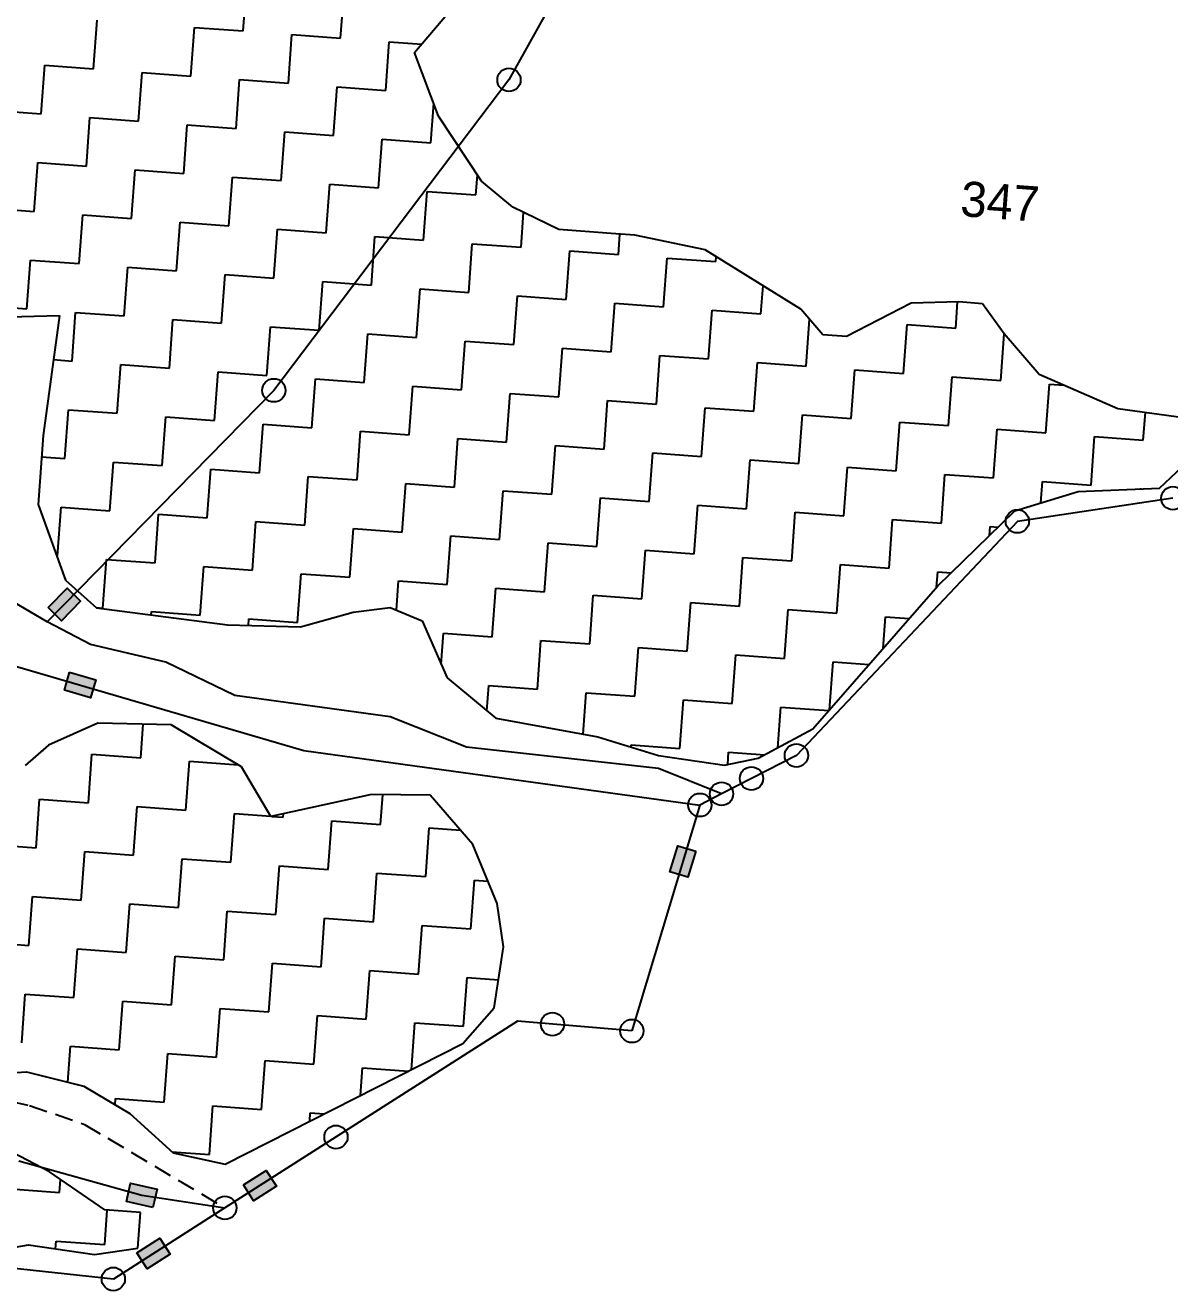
# Model space of a CAD drawing. Header units: metres. Extents: x 318079 to 324759, y 1863980 to 1868406.
# Drawn here: x 323716.6 to 324032.2, y 1866242.5 to 1866591.5 of the extents above; entities that cross this region are included whole.
import ezdxf

# ---------------------------------------------------------------- set-up
doc = ezdxf.new("R2010")
doc.units = ezdxf.units.M
doc.linetypes.add('DASHED', pattern=[0.75, 0.5, -0.25])
for name, color, linetype in [('LINE_FOOTPATH', 1, 'DASHED'), ('POLY_HATCH', 12, 'Continuous'), ('POLY_PARCEL', 6, 'Continuous'), ('POLY_WATER', 4, 'Continuous'), ('TEXT_PARCEL', 7, 'Continuous'), ('V_BOUND_LINE', 7, 'Continuous')]:
    doc.layers.add(name, color=color, linetype=linetype)
doc.styles.add('TEXT_MAP', font='')
doc.styles.get('TEXT_MAP').set_extended_font_data('Kruti Dev 050')

msp = doc.modelspace()

# ---------------------------------------------------------------- hatches: boundary and pattern name
for points in [[(323731.77, 1866432.63), (323728.06, 1866436.25), (323722.81, 1866430.9), (323726.52, 1866427.27)], [(323734.51, 1866405.99), (323735.97, 1866410.97), (323728.78, 1866413.08), (323727.32, 1866408.1)], [(323894.36, 1866357.99), (323899.32, 1866356.49), (323901.48, 1866363.67), (323896.51, 1866365.17)], [(323785.8, 1866271.27), (323783.01, 1866275.64), (323776.69, 1866271.61), (323779.48, 1866267.24)], [(323745.57, 1866272.13), (323744.42, 1866267.07), (323751.73, 1866265.4), (323752.88, 1866270.46)], [(323756.46, 1866252.55), (323753.67, 1866256.93), (323747.35, 1866252.89), (323750.14, 1866248.52)]]:
    msp.add_hatch(color=256).paths.add_polyline_path(points)

# ---------------------------------------------------------------- linework, layer by layer
for points in [[(323722.81, 1866430.9), (323728.06, 1866436.25), (323731.77, 1866432.63), (323726.52, 1866427.27)], [(323728.78, 1866413.08), (323735.97, 1866410.97), (323734.51, 1866405.99), (323727.32, 1866408.1)], [(323901.48, 1866363.67), (323899.32, 1866356.49), (323894.36, 1866357.99), (323896.51, 1866365.17)], [(323776.69, 1866271.61), (323783.01, 1866275.64), (323785.8, 1866271.27), (323779.48, 1866267.24)], [(323751.73, 1866265.4), (323744.42, 1866267.07), (323745.57, 1866272.13), (323752.88, 1866270.46)], [(323747.35, 1866252.89), (323753.67, 1866256.93), (323756.46, 1866252.55), (323750.14, 1866248.52)]]:
    msp.add_lwpolyline(points, close=True)
for centre in [(323849.96, 1866576.47), (323785.1, 1866490.82), (324033.08, 1866461.05), (323990.18, 1866454.68), (323929.23, 1866390.11), (323916.84, 1866383.75), (323908.59, 1866379.51), (323902.61, 1866376.43), (323861.94, 1866315.98), (323883.87, 1866314.09), (323802.24, 1866284.83), (323771.6, 1866265.29), (323740.83, 1866245.66)]:
    msp.add_circle(centre, 3.21)
at = {"layer": 'LINE_FOOTPATH', "ltscale": 10}
for p, q in [((323602.74, 1866319.81), (323717.75, 1866293.55)), ((323717.75, 1866293.55), (323732.9, 1866288.32)), ((323732.9, 1866288.32), (323771.6, 1866265.29))]:
    msp.add_line(p, q, dxfattribs=at)
at = {"layer": 'POLY_HATCH', "linetype": 'Continuous', "ltscale": 10}
for p, q in [((323776.66, 1866589.96), (323777.65, 1866603.39)), ((323803.52, 1866587.98), (323804.51, 1866601.41)), ((323735.37, 1866579.5), (323736.36, 1866592.93)), ((323762.23, 1866577.52), (323763.22, 1866590.95)), ((323763.22, 1866590.95), (323776.66, 1866589.96)), ((323789.1, 1866575.54), (323790.09, 1866588.97)), ((323790.09, 1866588.97), (323803.52, 1866587.98)), ((323815.96, 1866573.56), (323816.95, 1866586.99)), ((323816.95, 1866586.99), (323825.89, 1866586.33)), ((323720.95, 1866567.06), (323721.94, 1866580.49)), ((323721.94, 1866580.49), (323735.37, 1866579.5)), ((323747.81, 1866565.08), (323748.8, 1866578.51)), ((323748.8, 1866578.51), (323762.23, 1866577.52)), ((323774.67, 1866563.1), (323775.67, 1866576.53)), ((323775.67, 1866576.53), (323789.1, 1866575.54)), ((323801.54, 1866561.12), (323802.53, 1866574.55)), ((323802.53, 1866574.55), (323815.96, 1866573.56)), ((323828.4, 1866559.14), (323829.2, 1866570)), ((323707.51, 1866568.05), (323720.95, 1866567.06)), ((323733.39, 1866552.64), (323734.38, 1866566.07)), ((323734.38, 1866566.07), (323747.81, 1866565.08)), ((323760.25, 1866550.66), (323761.24, 1866564.09)), ((323761.24, 1866564.09), (323774.67, 1866563.1)), ((323787.12, 1866548.68), (323788.11, 1866562.11)), ((323788.11, 1866562.11), (323801.54, 1866561.12)), ((323813.98, 1866546.69), (323814.97, 1866560.13)), ((323814.97, 1866560.13), (323828.4, 1866559.14)), ((323718.97, 1866540.2), (323719.96, 1866553.63)), ((323719.96, 1866553.63), (323733.39, 1866552.64)), ((323745.83, 1866538.21), (323746.82, 1866551.65)), ((323746.82, 1866551.65), (323760.25, 1866550.66)), ((323772.69, 1866536.23), (323773.68, 1866549.67)), ((323773.68, 1866549.67), (323787.12, 1866548.68)), ((323840.84, 1866544.71), (323841.25, 1866550.22)), ((323799.56, 1866534.25), (323800.55, 1866547.69)), ((323800.55, 1866547.69), (323813.98, 1866546.69)), ((323826.42, 1866532.27), (323827.41, 1866545.7)), ((323827.41, 1866545.7), (323840.84, 1866544.71)), ((323705.53, 1866541.19), (323718.97, 1866540.2)), ((323731.41, 1866525.77), (323732.4, 1866539.21)), ((323732.4, 1866539.21), (323745.83, 1866538.21)), ((323853.29, 1866530.29), (323853.99, 1866539.89)), ((323758.27, 1866523.79), (323759.26, 1866537.22)), ((323759.26, 1866537.22), (323772.69, 1866536.23)), ((323785.14, 1866521.81), (323786.13, 1866535.24)), ((323786.13, 1866535.24), (323799.56, 1866534.25)), ((323812, 1866519.83), (323812.99, 1866533.26)), ((323812.99, 1866533.26), (323826.42, 1866532.27)), ((323838.86, 1866517.85), (323839.85, 1866531.28)), ((323839.85, 1866531.28), (323853.29, 1866530.29)), ((323880.15, 1866528.31), (323880.56, 1866533.91)), ((323865.73, 1866515.87), (323866.72, 1866529.3)), ((323866.72, 1866529.3), (323880.15, 1866528.31)), ((323716.98, 1866513.33), (323717.98, 1866526.76)), ((323717.98, 1866526.76), (323731.41, 1866525.77)), ((323743.85, 1866511.35), (323744.84, 1866524.78)), ((323744.84, 1866524.78), (323758.27, 1866523.79)), ((323892.59, 1866513.89), (323893.58, 1866527.32)), ((323893.58, 1866527.32), (323907.01, 1866526.33)), ((323907.01, 1866526.33), (323907.11, 1866527.66)), ((323770.71, 1866509.37), (323771.7, 1866522.8)), ((323771.7, 1866522.8), (323785.14, 1866521.81)), ((323797.58, 1866507.39), (323798.57, 1866520.82)), ((323798.57, 1866520.82), (323812, 1866519.83)), ((323824.44, 1866505.41), (323825.43, 1866518.84)), ((323825.43, 1866518.84), (323838.86, 1866517.85)), ((323919.46, 1866511.91), (323920.03, 1866519.65)), ((323703.55, 1866514.32), (323716.98, 1866513.33)), ((323851.31, 1866503.43), (323852.3, 1866516.86)), ((323852.3, 1866516.86), (323865.73, 1866515.87)), ((323878.17, 1866501.45), (323879.16, 1866514.88)), ((323879.16, 1866514.88), (323892.59, 1866513.89)), ((323973.18, 1866507.94), (323973.72, 1866515.2)), ((323729.43, 1866498.91), (323730.42, 1866512.34)), ((323730.42, 1866512.34), (323743.85, 1866511.35)), ((323756.29, 1866496.93), (323757.28, 1866510.36)), ((323757.28, 1866510.36), (323770.71, 1866509.37)), ((323905.03, 1866499.47), (323906.02, 1866512.9)), ((323906.02, 1866512.9), (323919.46, 1866511.91)), ((323931.9, 1866497.48), (323932.85, 1866510.42)), ((323783.15, 1866494.95), (323784.15, 1866508.38)), ((323784.15, 1866508.38), (323797.58, 1866507.39)), ((323958.76, 1866495.5), (323959.75, 1866508.94)), ((323959.75, 1866508.94), (323973.18, 1866507.94)), ((323810.02, 1866492.97), (323811.01, 1866506.4)), ((323811.01, 1866506.4), (323824.44, 1866505.41)), ((323836.88, 1866490.99), (323837.87, 1866504.42)), ((323837.87, 1866504.42), (323851.31, 1866503.43)), ((323985.63, 1866493.52), (323986.57, 1866506.35)), ((323863.75, 1866489), (323864.74, 1866502.44)), ((323864.74, 1866502.44), (323878.17, 1866501.45)), ((323890.61, 1866487.02), (323891.6, 1866500.46)), ((323891.6, 1866500.46), (323905.03, 1866499.47)), ((323724.29, 1866499.29), (323729.43, 1866498.91)), ((323741.87, 1866484.49), (323742.86, 1866497.92)), ((323742.86, 1866497.92), (323756.29, 1866496.93)), ((323917.47, 1866485.04), (323918.47, 1866498.47)), ((323918.47, 1866498.47), (323931.9, 1866497.48)), ((323944.34, 1866483.06), (323945.33, 1866496.49)), ((323945.33, 1866496.49), (323958.76, 1866495.5)), ((323768.73, 1866482.51), (323769.72, 1866495.94)), ((323769.72, 1866495.94), (323783.15, 1866494.95)), ((323795.6, 1866480.52), (323796.59, 1866493.96)), ((323796.59, 1866493.96), (323810.02, 1866492.97)), ((323971.2, 1866481.08), (323972.19, 1866494.51)), ((323972.19, 1866494.51), (323985.63, 1866493.52)), ((323822.46, 1866478.54), (323823.45, 1866491.98)), ((323823.45, 1866491.98), (323836.88, 1866490.99)), ((323849.32, 1866476.56), (323850.31, 1866489.99)), ((323850.31, 1866489.99), (323863.75, 1866489)), ((323998.07, 1866479.1), (323999.06, 1866492.53)), ((323999.06, 1866492.53), (324002.96, 1866492.24)), ((323876.19, 1866474.58), (323877.18, 1866488.01)), ((323877.18, 1866488.01), (323890.61, 1866487.02)), ((323903.05, 1866472.6), (323904.04, 1866486.03)), ((323904.04, 1866486.03), (323917.47, 1866485.04)), ((323727.45, 1866472.05), (323728.44, 1866485.48)), ((323728.44, 1866485.48), (323741.87, 1866484.49)), ((323754.31, 1866470.06), (323755.3, 1866483.5)), ((323755.3, 1866483.5), (323768.73, 1866482.51)), ((323929.92, 1866470.62), (323930.91, 1866484.05)), ((323930.91, 1866484.05), (323944.34, 1866483.06)), ((324024.93, 1866477.12), (324025.49, 1866484.68)), ((323781.17, 1866468.08), (323782.16, 1866481.52)), ((323782.16, 1866481.52), (323795.6, 1866480.52)), ((323808.04, 1866466.1), (323809.03, 1866479.53)), ((323809.03, 1866479.53), (323822.46, 1866478.54)), ((323956.78, 1866468.64), (323957.77, 1866482.07)), ((323957.77, 1866482.07), (323971.2, 1866481.08)), ((323983.64, 1866466.66), (323984.64, 1866480.09)), ((323984.64, 1866480.09), (323998.07, 1866479.1)), ((323834.9, 1866464.12), (323835.89, 1866477.55)), ((323835.89, 1866477.55), (323849.32, 1866476.56)), ((323861.77, 1866462.14), (323862.76, 1866475.57)), ((323862.76, 1866475.57), (323876.19, 1866474.58)), ((324010.51, 1866464.68), (324011.5, 1866478.11)), ((324011.5, 1866478.11), (324024.93, 1866477.12)), ((323721.04, 1866472.52), (323727.45, 1866472.05)), ((323888.63, 1866460.16), (323889.62, 1866473.59)), ((323889.62, 1866473.59), (323903.05, 1866472.6)), ((323739.89, 1866457.62), (323740.88, 1866471.05)), ((323740.88, 1866471.05), (323754.31, 1866470.06)), ((323766.75, 1866455.64), (323767.74, 1866469.07)), ((323767.74, 1866469.07), (323781.17, 1866468.08)), ((323915.49, 1866458.18), (323916.48, 1866471.61)), ((323916.48, 1866471.61), (323929.92, 1866470.62)), ((323942.36, 1866456.2), (323943.35, 1866469.63)), ((323943.35, 1866469.63), (323956.78, 1866468.64)), ((323793.62, 1866453.66), (323794.61, 1866467.09)), ((323794.61, 1866467.09), (323808.04, 1866466.1)), ((323820.48, 1866451.68), (323821.47, 1866465.11)), ((323821.47, 1866465.11), (323834.9, 1866464.12)), ((323969.22, 1866454.22), (323970.21, 1866467.65)), ((323970.21, 1866467.65), (323983.64, 1866466.66)), ((323996.64, 1866459.78), (323997.08, 1866465.67)), ((323997.08, 1866465.67), (324010.51, 1866464.68)), ((323847.34, 1866449.7), (323848.33, 1866463.13)), ((323848.33, 1866463.13), (323861.77, 1866462.14)), ((324023.94, 1866463.69), (324024.42, 1866463.65)), ((324023.94, 1866463.63), (324023.94, 1866463.69)), ((323725.46, 1866445.18), (323726.45, 1866458.61)), ((323726.45, 1866458.61), (323739.89, 1866457.62)), ((323874.21, 1866447.72), (323875.2, 1866461.15)), ((323875.2, 1866461.15), (323888.63, 1866460.16)), ((323901.07, 1866445.74), (323902.06, 1866459.17)), ((323902.06, 1866459.17), (323915.49, 1866458.18)), ((323752.33, 1866443.2), (323753.32, 1866456.63)), ((323753.32, 1866456.63), (323766.75, 1866455.64)), ((323779.19, 1866441.22), (323780.18, 1866454.65)), ((323780.18, 1866454.65), (323793.62, 1866453.66)), ((323927.94, 1866443.76), (323928.93, 1866457.19)), ((323928.93, 1866457.19), (323942.36, 1866456.2)), ((323954.8, 1866441.78), (323955.79, 1866455.21)), ((323955.79, 1866455.21), (323969.22, 1866454.22)), ((323806.06, 1866439.24), (323807.05, 1866452.67)), ((323807.05, 1866452.67), (323820.48, 1866451.68)), ((323982.47, 1866450.76), (323982.65, 1866453.23)), ((323982.65, 1866453.23), (323984.83, 1866453.07)), ((323832.92, 1866437.26), (323833.91, 1866450.69)), ((323833.91, 1866450.69), (323847.34, 1866449.7)), ((323859.78, 1866435.28), (323860.78, 1866448.71)), ((323860.78, 1866448.71), (323874.21, 1866447.72)), ((323725.2, 1866445.2), (323725.46, 1866445.18)), ((323737.91, 1866430.76), (323738.9, 1866444.19)), ((323738.9, 1866444.19), (323752.33, 1866443.2)), ((323886.65, 1866433.3), (323887.64, 1866446.73)), ((323887.64, 1866446.73), (323901.07, 1866445.74)), ((323913.51, 1866431.31), (323914.5, 1866444.75)), ((323914.5, 1866444.75), (323927.94, 1866443.76)), ((323764.77, 1866428.78), (323765.76, 1866442.21)), ((323765.76, 1866442.21), (323779.19, 1866441.22)), ((323940.38, 1866429.33), (323941.37, 1866442.77)), ((323941.37, 1866442.77), (323954.8, 1866441.78)), ((323967.92, 1866436.5), (323968.23, 1866440.78)), ((323968.23, 1866440.78), (323971.97, 1866440.51)), ((323791.63, 1866426.8), (323792.62, 1866440.23)), ((323792.62, 1866440.23), (323806.06, 1866439.24)), ((323818.89, 1866430.16), (323819.49, 1866438.25)), ((323819.49, 1866438.25), (323832.92, 1866437.26)), ((323845.36, 1866422.83), (323846.35, 1866436.27)), ((323846.35, 1866436.27), (323859.78, 1866435.28)), ((323872.23, 1866420.85), (323873.22, 1866434.29)), ((323873.22, 1866434.29), (323886.65, 1866433.3)), ((323736.06, 1866430.89), (323737.91, 1866430.76)), ((323899.09, 1866418.87), (323900.08, 1866432.3)), ((323900.08, 1866432.3), (323913.51, 1866431.31)), ((323925.95, 1866416.89), (323926.95, 1866430.32)), ((323926.95, 1866430.32), (323940.38, 1866429.33)), ((323751.27, 1866428.83), (323751.34, 1866429.77)), ((323751.34, 1866429.77), (323764.77, 1866428.78)), ((323778.07, 1866425.96), (323778.2, 1866427.79)), ((323778.2, 1866427.79), (323791.63, 1866426.8)), ((323953.17, 1866419.61), (323953.81, 1866428.34)), ((323953.81, 1866428.34), (323960.37, 1866427.86)), ((323831.3, 1866415.24), (323831.93, 1866423.83)), ((323831.93, 1866423.83), (323845.36, 1866422.83)), ((323857.8, 1866408.41), (323858.79, 1866421.84)), ((323858.79, 1866421.84), (323872.23, 1866420.85)), ((323884.67, 1866406.43), (323885.66, 1866419.86)), ((323885.66, 1866419.86), (323899.09, 1866418.87)), ((323911.53, 1866404.45), (323912.52, 1866417.88)), ((323912.52, 1866417.88), (323925.95, 1866416.89)), ((323938.41, 1866402.72), (323939.39, 1866415.9)), ((323939.39, 1866415.9), (323949.29, 1866415.17)), ((323843.86, 1866402.44), (323844.37, 1866409.4)), ((323844.37, 1866409.4), (323857.8, 1866408.41)), ((323870.39, 1866395.97), (323871.24, 1866407.42)), ((323871.24, 1866407.42), (323884.67, 1866406.43)), ((323897.11, 1866392.01), (323898.1, 1866405.44)), ((323898.1, 1866405.44), (323911.53, 1866404.45)), ((323924.14, 1866392.24), (323924.96, 1866403.46)), ((323924.96, 1866403.46), (323938.21, 1866402.48)), ((323748.37, 1866389.47), (323749.05, 1866398.73)), ((323721.5, 1866391.45), (323721.52, 1866391.69)), ((323883.63, 1866392.39), (323883.68, 1866393)), ((323883.68, 1866393), (323897.11, 1866392.01)), ((323721.26, 1866391.47), (323721.5, 1866391.45)), ((323733.94, 1866377.03), (323734.93, 1866390.46)), ((323734.93, 1866390.46), (323748.37, 1866389.47)), ((323760.81, 1866375.05), (323761.8, 1866388.48)), ((323761.8, 1866388.48), (323775.23, 1866387.49)), ((323910.29, 1866387.59), (323910.54, 1866391.02)), ((323910.54, 1866391.02), (323920.49, 1866390.29)), ((323775.23, 1866387.49), (323775.24, 1866387.56)), ((323719.52, 1866364.59), (323720.51, 1866378.02)), ((323720.51, 1866378.02), (323733.94, 1866377.03)), ((323814.54, 1866371.09), (323815.14, 1866379.26)), ((323746.39, 1866362.61), (323747.38, 1866376.04)), ((323747.38, 1866376.04), (323760.81, 1866375.05)), ((323773.25, 1866360.63), (323774.24, 1866374.06)), ((323774.24, 1866374.06), (323784.24, 1866373.32)), ((323784.52, 1866373.3), (323787.67, 1866373.07)), ((323787.67, 1866373.07), (323787.74, 1866374)), ((323800.11, 1866358.65), (323801.1, 1866372.08)), ((323801.1, 1866372.08), (323814.54, 1866371.09)), ((323826.98, 1866356.67), (323827.97, 1866370.1)), ((323827.97, 1866370.1), (323836.59, 1866369.46)), ((323706.09, 1866365.58), (323719.52, 1866364.59)), ((323731.96, 1866350.17), (323732.95, 1866363.6)), ((323732.95, 1866363.6), (323746.39, 1866362.61)), ((323758.83, 1866348.19), (323759.82, 1866361.62)), ((323759.82, 1866361.62), (323773.25, 1866360.63)), ((323785.69, 1866346.2), (323786.68, 1866359.64)), ((323786.68, 1866359.64), (323800.11, 1866358.65)), ((323812.56, 1866344.22), (323813.55, 1866357.66)), ((323813.55, 1866357.66), (323826.98, 1866356.67)), ((323839.42, 1866342.24), (323840.41, 1866355.67)), ((323840.41, 1866355.67), (323844.16, 1866355.4)), ((323717.54, 1866337.72), (323718.53, 1866351.16)), ((323718.53, 1866351.16), (323731.96, 1866350.17)), ((323744.4, 1866335.74), (323745.4, 1866349.18)), ((323745.4, 1866349.18), (323758.83, 1866348.19)), ((323771.27, 1866333.76), (323772.26, 1866347.19)), ((323772.26, 1866347.19), (323785.69, 1866346.2)), ((323798.13, 1866331.78), (323799.12, 1866345.21)), ((323799.12, 1866345.21), (323812.56, 1866344.22)), ((323825, 1866329.8), (323825.99, 1866343.23)), ((323825.99, 1866343.23), (323839.42, 1866342.24)), ((323704.11, 1866338.72), (323717.54, 1866337.72)), ((323729.98, 1866323.3), (323730.97, 1866336.73)), ((323730.97, 1866336.73), (323744.4, 1866335.74)), ((323756.85, 1866321.32), (323757.84, 1866334.75)), ((323757.84, 1866334.75), (323771.27, 1866333.76)), ((323783.71, 1866319.34), (323784.7, 1866332.77)), ((323784.7, 1866332.77), (323798.13, 1866331.78)), ((323810.57, 1866317.36), (323811.56, 1866330.79)), ((323811.56, 1866330.79), (323825, 1866329.8)), ((323837.44, 1866315.38), (323838.43, 1866328.81)), ((323838.43, 1866328.81), (323847.04, 1866328.18)), ((323715.56, 1866310.86), (323716.55, 1866324.29)), ((323716.55, 1866324.29), (323729.98, 1866323.3)), ((323742.42, 1866308.88), (323743.41, 1866322.31)), ((323743.41, 1866322.31), (323756.85, 1866321.32)), ((323769.29, 1866306.9), (323770.28, 1866320.33)), ((323770.28, 1866320.33), (323783.71, 1866319.34)), ((323796.15, 1866304.92), (323797.14, 1866318.35)), ((323797.14, 1866318.35), (323810.57, 1866317.36)), ((323823.05, 1866303.4), (323824.01, 1866316.37)), ((323824.01, 1866316.37), (323837.44, 1866315.38)), ((323728.26, 1866299.97), (323728.99, 1866309.87)), ((323728.99, 1866309.87), (323742.42, 1866308.88)), ((323754.87, 1866294.46), (323755.86, 1866307.89)), ((323755.86, 1866307.89), (323769.29, 1866306.9)), ((323781.73, 1866292.48), (323782.72, 1866305.91)), ((323782.72, 1866305.91), (323796.15, 1866304.92)), ((323809.02, 1866296.29), (323809.58, 1866303.93)), ((323809.58, 1866303.93), (323822.25, 1866302.99)), ((323741.31, 1866293.73), (323741.43, 1866295.45)), ((323741.43, 1866295.45), (323754.87, 1866294.46)), ((323767.31, 1866280.03), (323768.3, 1866293.47)), ((323768.3, 1866293.47), (323781.73, 1866292.48)), ((323794.99, 1866289.18), (323795.16, 1866291.49)), ((323795.16, 1866291.49), (323798.99, 1866291.2)), ((323756.94, 1866280.8), (323767.31, 1866280.03)), ((323726.02, 1866269.57), (323726.28, 1866273.12)), ((323712.59, 1866270.56), (323726.02, 1866269.57)), ((323738.46, 1866255.15), (323739.16, 1866264.68)), ((323724.87, 1866254.03), (323725.03, 1866256.14)), ((323725.03, 1866256.14), (323738.46, 1866255.15))]:
    msp.add_line(p, q, dxfattribs=at)
at = {"layer": 'POLY_HATCH'}
for p, q in [((323823.93, 1866584.03), (323835.45, 1866597.61)), ((323830.53, 1866566.48), (323823.93, 1866584.03)), ((323842.36, 1866548.54), (323830.53, 1866566.48)), ((323851.03, 1866541.34), (323842.36, 1866548.54)), ((323863.72, 1866535.15), (323851.03, 1866541.34)), ((323878.11, 1866534.09), (323863.72, 1866535.15)), ((323884.65, 1866533.61), (323878.11, 1866534.09)), ((323904.07, 1866529.55), (323884.65, 1866533.61)), ((323930.48, 1866513.17), (323904.07, 1866529.55)), ((323960.85, 1866514.86), (323943.08, 1866505.67)), ((323974.02, 1866515.2), (323960.85, 1866514.86)), ((323980.56, 1866514.72), (323974.02, 1866515.2)), ((323986.52, 1866506.41), (323980.56, 1866514.72)), ((323705.65, 1866510.93), (323725.94, 1866511.46)), ((323725.94, 1866511.46), (323721.47, 1866478.4)), ((323936.54, 1866506.16), (323930.48, 1866513.17)), ((323943.08, 1866505.67), (323936.54, 1866506.16)), ((323996.22, 1866495.19), (323986.52, 1866506.41)), ((324017.87, 1866485.72), (323996.22, 1866495.19)), ((324038.7, 1866482.87), (324017.87, 1866485.72)), ((323721.47, 1866478.4), (323720.06, 1866459.29)), ((324029.41, 1866463.87), (324043.55, 1866477.26)), ((323989.5, 1866457.62), (324006.99, 1866462.9)), ((324006.99, 1866462.9), (324029.41, 1866463.87)), ((323720.06, 1866459.29), (323727.64, 1866438.5)), ((323968.25, 1866436.88), (323989.5, 1866457.62)), ((323727.64, 1866438.5), (323736.18, 1866430.78)), ((323933.78, 1866397.42), (323968.25, 1866436.88)), ((323736.18, 1866430.78), (323772.28, 1866426.1)), ((323806.95, 1866429.61), (323817.17, 1866430.88)), ((323817.17, 1866430.88), (323826.01, 1866427.2)), ((323792.49, 1866425.62), (323806.95, 1866429.61)), ((323826.01, 1866427.2), (323832.95, 1866411.51)), ((323772.28, 1866426.1), (323792.49, 1866425.62)), ((323832.95, 1866411.51), (323846.3, 1866400.41)), ((323736.58, 1866399.02), (323722.98, 1866392.95)), ((323756.79, 1866398.55), (323736.58, 1866399.02)), ((323846.3, 1866400.41), (323874.44, 1866395.23)), ((323776.19, 1866387), (323756.79, 1866398.55)), ((323874.44, 1866395.23), (323891.16, 1866390.06)), ((323918.72, 1866389.34), (323933.78, 1866397.42)), ((323722.98, 1866392.95), (323716.49, 1866387.35)), ((323891.16, 1866390.06), (323909.37, 1866387.4)), ((323909.37, 1866387.4), (323918.72, 1866389.34)), ((323784.28, 1866373.25), (323776.19, 1866387)), ((323812.06, 1866379.3), (323784.28, 1866373.25)), ((323828.24, 1866379.11), (323812.06, 1866379.3)), ((323839.99, 1866365.53), (323828.24, 1866379.11)), ((323846.68, 1866349.28), (323839.99, 1866365.53)), ((323848.43, 1866337.34), (323846.68, 1866349.28)), ((323845.87, 1866320.46), (323848.43, 1866337.34)), ((323837.26, 1866310.6), (323845.87, 1866320.46)), ((323771.69, 1866277.37), (323837.26, 1866310.6)), ((323693.02, 1866301.24), (323716.91, 1866302.8)), ((323716.91, 1866302.8), (323732.66, 1866298.87)), ((323732.66, 1866298.87), (323745.37, 1866291.3)), ((323745.37, 1866291.3), (323757.29, 1866280.48)), ((323757.29, 1866280.48), (323771.69, 1866277.37))]:
    msp.add_line(p, q, dxfattribs=at)
at = {"layer": 'POLY_HATCH', "ltscale": 10}
for p, q in [((323723.18, 1866275.26), (323710.93, 1866281.69)), ((323738.44, 1866264.74), (323723.18, 1866275.26)), ((323748.34, 1866264.01), (323738.44, 1866264.74)), ((323747.63, 1866254.2), (323748.34, 1866264.01)), ((323706.79, 1866253.28), (323717.45, 1866255.12)), ((323717.45, 1866255.12), (323735.66, 1866252.46)), ((323735.66, 1866252.46), (323747.63, 1866254.2))]:
    msp.add_line(p, q, dxfattribs=at)
at = {"layer": 'POLY_PARCEL'}
for p, q in [((323920.72, 1866704.46), (323849.96, 1866576.47)), ((323849.96, 1866576.47), (323785.1, 1866490.82)), ((323785.1, 1866490.82), (323722.55, 1866426.92)), ((323714.8, 1866278.26), (323748.65, 1866268.76)), ((323748.65, 1866268.76), (323771.6, 1866265.29))]:
    msp.add_line(p, q, dxfattribs=at)
at = {"layer": 'POLY_WATER'}
for p, q in [((323722.55, 1866426.92), (323698.77, 1866440.91)), ((323734.55, 1866420.67), (323722.55, 1866426.92)), ((323755.35, 1866415.87), (323734.55, 1866420.67)), ((323705.09, 1866417.32), (323793.33, 1866391.45)), ((323774.31, 1866406.68), (323755.35, 1866415.87)), ((323817.19, 1866400.76), (323774.31, 1866406.68)), ((323838.23, 1866392.42), (323817.19, 1866400.76)), ((323891.18, 1866386.5), (323838.23, 1866392.42)), ((323793.33, 1866391.45), (323902.61, 1866376.43)), ((323908.59, 1866379.51), (323891.18, 1866386.5))]:
    msp.add_line(p, q, dxfattribs=at)
at = {"layer": 'V_BOUND_LINE'}
for p, q in [((324033.08, 1866461.05), (323990.18, 1866454.68)), ((323990.18, 1866454.68), (323929.23, 1866390.11)), ((323929.23, 1866390.11), (323908.59, 1866379.51)), ((323908.59, 1866379.51), (323902.61, 1866376.43)), ((323902.61, 1866376.43), (323883.87, 1866314.09)), ((323852.34, 1866316.8), (323771.6, 1866265.29)), ((323883.87, 1866314.09), (323852.34, 1866316.8)), ((323771.6, 1866265.29), (323740.83, 1866245.66)), ((323740.83, 1866245.66), (323706.32, 1866249.35))]:
    msp.add_line(p, q, dxfattribs=at)

# ---------------------------------------------------------------- texts
at = {"layer": 'TEXT_PARCEL', "ltscale": 10, "style": 'TEXT_MAP'}
msp.add_text('347', height=9.697, rotation=355.7827, dxfattribs=at).set_placement((323974.25, 1866538.92))

doc.saveas('drawing.dxf')
